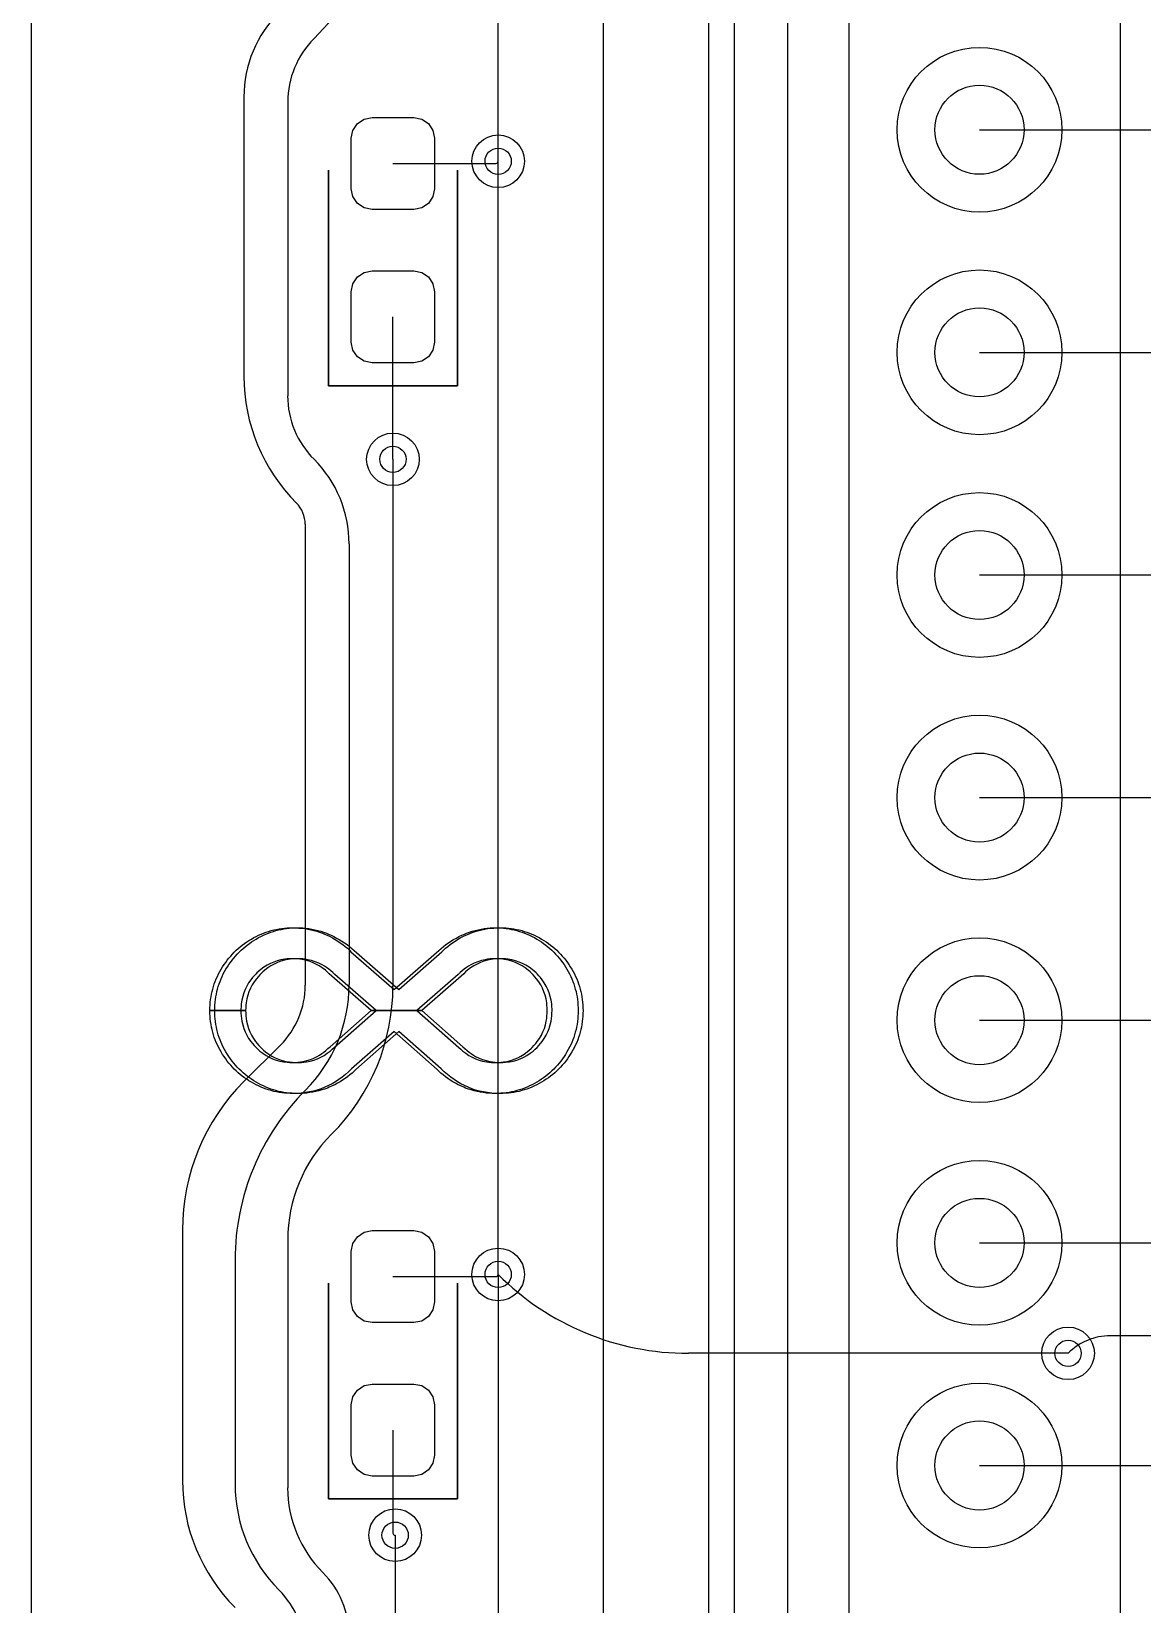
# Model space of a CAD drawing. Header units: millimetres. Extents: x -220 to 263, y -14 to 135.
# Drawn here: x 33 to 45.67, y 59.33 to 77.28 of the extents above; entities that cross this region are included whole.
import ezdxf

# ---------------------------------------------------------------- set-up
doc = ezdxf.new("R2010")
doc.units = ezdxf.units.MM
doc.layers.get('0').update_dxf_attribs({"color": 96, "lineweight": 25, "true_color": 0x008000})
for name, color, linetype, lineweight, true_color in [('livello 11', 30, 'Continuous', 25, 0xff7f00), ('livello 8', 18, 'Continuous', 25, 0x000000), ('livello 9', 18, 'Continuous', 25, 0x000000)]:
    doc.layers.add(name, color=color, linetype=linetype, lineweight=lineweight, true_color=true_color)

msp = doc.modelspace()

# ---------------------------------------------------------------- linework, layer by layer
msp.add_line((33, 57.228), (33, 78.454))
at = {"layer": 'livello 11', "color": 168, "true_color": 0x0d115e, "flags": 128}
for points in [[(41.019, 56.093), (41.019, 108.925)], [(36.388, 75.699), (36.388, 73.239)], [(37.858, 73.239), (37.858, 75.699)], [(36.388, 73.239), (37.858, 73.239)], [(38.377, 67.053), (38.409, 67.052), (38.44, 67.049), (38.471, 67.046), (38.502, 67.041), (38.532, 67.036), (38.562, 67.029), (38.592, 67.022), (38.621, 67.013), (38.65, 67.004), (38.679, 66.993), (38.708, 66.982), (38.736, 66.97), (38.763, 66.956), (38.791, 66.942), (38.818, 66.926), (38.845, 66.91), (38.871, 66.893), (38.896, 66.875), (38.921, 66.856), (38.945, 66.837), (38.968, 66.817), (38.991, 66.797), (39.013, 66.776), (39.034, 66.754), (39.054, 66.731), (39.074, 66.708), (39.093, 66.684), (39.112, 66.659), (39.129, 66.634), (39.146, 66.608), (39.163, 66.581), (39.178, 66.554), (39.193, 66.527), (39.206, 66.499), (39.219, 66.471), (39.23, 66.442), (39.241, 66.414), (39.25, 66.385), (39.259, 66.355), (39.266, 66.326), (39.273, 66.296), (39.278, 66.265), (39.283, 66.235), (39.286, 66.204), (39.289, 66.173), (39.29, 66.141), (39.291, 66.109), (39.29, 66.077), (39.289, 66.046), (39.286, 66.014), (39.283, 65.983), (39.278, 65.952), (39.273, 65.922), (39.266, 65.892), (39.259, 65.862), (39.25, 65.833), (39.241, 65.804), (39.23, 65.775), (39.219, 65.747), (39.206, 65.719), (39.193, 65.691), (39.178, 65.664), (39.163, 65.637), (39.146, 65.61), (39.129, 65.584), (39.112, 65.559), (39.093, 65.534), (39.074, 65.51), (39.054, 65.487), (39.034, 65.464), (39.013, 65.442), (38.991, 65.421), (38.968, 65.4), (38.945, 65.381), (38.921, 65.362), (38.896, 65.343), (38.871, 65.326), (38.845, 65.309), (38.818, 65.292), (38.791, 65.277), (38.763, 65.262), (38.736, 65.249), (38.708, 65.236), (38.679, 65.225), (38.65, 65.214), (38.621, 65.204), (38.592, 65.196), (38.562, 65.188), (38.532, 65.182), (38.502, 65.176), (38.471, 65.172), (38.44, 65.168), (38.409, 65.166), (38.377, 65.165), (38.346, 65.164), (38.297, 65.165), (38.249, 65.168), (38.202, 65.174), (38.156, 65.181), (38.111, 65.191), (38.066, 65.203), (38.023, 65.218), (37.98, 65.234), (37.939, 65.253), (37.898, 65.274), (37.858, 65.297), (37.82, 65.322), (37.782, 65.35), (37.745, 65.379), (37.709, 65.411), (37.674, 65.445), (37.191, 65.87), (36.699, 65.436), (36.683, 65.421), (36.658, 65.397), (36.632, 65.375), (36.605, 65.354), (36.577, 65.334), (36.549, 65.315), (36.52, 65.297), (36.49, 65.28), (36.46, 65.264), (36.429, 65.249), (36.397, 65.235), (36.375, 65.226), (36.343, 65.214), (36.31, 65.204), (36.276, 65.195), (36.243, 65.186), (36.209, 65.179), (36.175, 65.174), (36.141, 65.169), (36.106, 65.166), (36.071, 65.165), (36.035, 65.164), (36.004, 65.165), (35.972, 65.166), (35.941, 65.168), (35.91, 65.172), (35.879, 65.176), (35.849, 65.182), (35.819, 65.188), (35.789, 65.196), (35.76, 65.204), (35.731, 65.214), (35.702, 65.225), (35.673, 65.236), (35.645, 65.249), (35.617, 65.262), (35.59, 65.277), (35.563, 65.292), (35.536, 65.309), (35.51, 65.326), (35.485, 65.343), (35.46, 65.362), (35.437, 65.381), (35.413, 65.4), (35.391, 65.421), (35.369, 65.442), (35.348, 65.464), (35.327, 65.487), (35.307, 65.51), (35.288, 65.534), (35.27, 65.559), (35.252, 65.584), (35.235, 65.61), (35.218, 65.637), (35.203, 65.664), (35.188, 65.691), (35.175, 65.719), (35.163, 65.747), (35.151, 65.775), (35.141, 65.804), (35.131, 65.833), (35.123, 65.862), (35.115, 65.892), (35.109, 65.922), (35.103, 65.952), (35.099, 65.983), (35.095, 66.014), (35.093, 66.046), (35.091, 66.077), (35.091, 66.109), (35.443, 66.109), (35.444, 66.078), (35.446, 66.048), (35.449, 66.019), (35.454, 65.99), (35.464, 65.947), (35.476, 65.906), (35.492, 65.867), (35.51, 65.829), (35.532, 65.792), (35.557, 65.756), (35.575, 65.733), (35.595, 65.71), (35.615, 65.689), (35.626, 65.678), (35.648, 65.658), (35.671, 65.639), (35.706, 65.613), (35.743, 65.591), (35.78, 65.571), (35.819, 65.554), (35.86, 65.541), (35.901, 65.53), (35.944, 65.523), (35.973, 65.519), (36.003, 65.517), (36.033, 65.516), (36.048, 65.517), (36.079, 65.518), (36.108, 65.521), (36.137, 65.525), (36.18, 65.533), (36.221, 65.545), (36.261, 65.56), (36.299, 65.577), (36.337, 65.598), (36.373, 65.622), (36.407, 65.648), (36.43, 65.668), (36.452, 65.689), (36.93, 66.109), (37.451, 66.109), (37.921, 65.697), (37.944, 65.675), (37.968, 65.655), (37.991, 65.636), (38.016, 65.618), (38.04, 65.602), (38.066, 65.587), (38.105, 65.567), (38.145, 65.551), (38.186, 65.538), (38.229, 65.528), (38.258, 65.523), (38.287, 65.519), (38.317, 65.517), (38.348, 65.516), (38.378, 65.517), (38.408, 65.519), (38.452, 65.525), (38.495, 65.533), (38.536, 65.545), (38.575, 65.56), (38.614, 65.577), (38.651, 65.598), (38.687, 65.622), (38.722, 65.648), (38.744, 65.668), (38.766, 65.689), (38.786, 65.71), (38.806, 65.733), (38.824, 65.756), (38.849, 65.792), (38.871, 65.829), (38.889, 65.867), (38.905, 65.906), (38.917, 65.947), (38.927, 65.99), (38.932, 66.019), (38.935, 66.048), (38.937, 66.078), (38.938, 66.109), (38.938, 66.125), (38.936, 66.155), (38.934, 66.185), (38.927, 66.228), (38.917, 66.27), (38.905, 66.311), (38.889, 66.351), (38.871, 66.389), (38.849, 66.426), (38.824, 66.462), (38.806, 66.485), (38.786, 66.507), (38.766, 66.529), (38.755, 66.54), (38.733, 66.56), (38.71, 66.578), (38.675, 66.604), (38.639, 66.627), (38.601, 66.647), (38.562, 66.663), (38.522, 66.677), (38.48, 66.688), (38.438, 66.695), (38.408, 66.698), (38.378, 66.701), (38.348, 66.701), (38.317, 66.701), (38.287, 66.698), (38.244, 66.693), (38.201, 66.684), (38.16, 66.673), (38.12, 66.658), (38.082, 66.64), (38.045, 66.62), (38.009, 66.596), (37.974, 66.569), (37.952, 66.55), (37.93, 66.529), (37.451, 66.109), (36.93, 66.109), (36.46, 66.52), (36.437, 66.542), (36.413, 66.563), (36.39, 66.582), (36.365, 66.6), (36.341, 66.616), (36.315, 66.631), (36.276, 66.65), (36.236, 66.667), (36.195, 66.68), (36.152, 66.69), (36.123, 66.695), (36.094, 66.698), (36.064, 66.701), (36.033, 66.701), (36.003, 66.701), (35.973, 66.698), (35.929, 66.693), (35.887, 66.684), (35.846, 66.673), (35.806, 66.658), (35.768, 66.64), (35.73, 66.62), (35.695, 66.596), (35.66, 66.569), (35.637, 66.55), (35.615, 66.529), (35.605, 66.518), (35.585, 66.496), (35.566, 66.473), (35.54, 66.438), (35.517, 66.402), (35.498, 66.364), (35.481, 66.325), (35.468, 66.284), (35.457, 66.242), (35.449, 66.199), (35.446, 66.17), (35.444, 66.14), (35.443, 66.109), (35.091, 66.109), (35.091, 66.141), (35.093, 66.173), (35.095, 66.204), (35.099, 66.235), (35.103, 66.265), (35.109, 66.296), (35.115, 66.326), (35.123, 66.355), (35.131, 66.385), (35.141, 66.414), (35.151, 66.442), (35.163, 66.471), (35.175, 66.499), (35.188, 66.527), (35.203, 66.554), (35.218, 66.581), (35.235, 66.608), (35.252, 66.634), (35.27, 66.659), (35.288, 66.684), (35.307, 66.708), (35.327, 66.731), (35.348, 66.754), (35.369, 66.776), (35.391, 66.797), (35.413, 66.817), (35.437, 66.837), (35.46, 66.856), (35.485, 66.875), (35.51, 66.893), (35.536, 66.91), (35.563, 66.926), (35.59, 66.942), (35.617, 66.956), (35.645, 66.97), (35.673, 66.982), (35.702, 66.993), (35.731, 67.004), (35.76, 67.013), (35.789, 67.022), (35.819, 67.029), (35.849, 67.036), (35.879, 67.041), (35.91, 67.046), (35.941, 67.049), (35.972, 67.052), (36.004, 67.053), (36.035, 67.054), (36.059, 67.053), (36.094, 67.052), (36.129, 67.049), (36.163, 67.045), (36.198, 67.039), (36.232, 67.032), (36.265, 67.024), (36.299, 67.015), (36.332, 67.004), (36.364, 66.992), (36.397, 66.978), (36.418, 66.969), (36.45, 66.953), (36.481, 66.937), (36.511, 66.92), (36.541, 66.902), (36.57, 66.882), (36.599, 66.862), (36.627, 66.841), (36.654, 66.819), (36.681, 66.796), (36.707, 66.772), (37.191, 66.348), (37.682, 66.781), (37.698, 66.797), (37.724, 66.82), (37.75, 66.842), (37.776, 66.863), (37.804, 66.884), (37.832, 66.903), (37.861, 66.921), (37.891, 66.938), (37.921, 66.954), (37.953, 66.969), (37.984, 66.983), (38.006, 66.991), (38.039, 67.003), (38.072, 67.014), (38.105, 67.023), (38.138, 67.031), (38.172, 67.038), (38.206, 67.044), (38.241, 67.048), (38.275, 67.051), (38.31, 67.053), (38.346, 67.054), (38.377, 67.053)], [(36.388, 62.999), (36.388, 60.539)], [(37.858, 60.539), (37.858, 62.999)], [(36.388, 60.539), (37.858, 60.539)]]:
    msp.add_lwpolyline(points, dxfattribs=at)
at = {"layer": 'livello 11', "color": 250, "true_color": 0x2f2d31, "flags": 128}
msp.add_lwpolyline([(33, 57.228), (33, 78.454)], dxfattribs=at)
at = {"layer": 'livello 11', "color": 139, "true_color": 0x174d58, "flags": 128}
for points in [[(36.388, 73.239), (36.388, 75.699)], [(37.858, 75.699), (37.858, 73.239)], [(37.858, 73.239), (36.388, 73.239)], [(38.323, 67.053), (38.354, 67.052), (38.385, 67.049), (38.416, 67.046), (38.447, 67.041), (38.477, 67.036), (38.507, 67.029), (38.537, 67.022), (38.566, 67.013), (38.595, 67.004), (38.624, 66.993), (38.653, 66.982), (38.681, 66.97), (38.709, 66.956), (38.736, 66.942), (38.763, 66.926), (38.79, 66.91), (38.816, 66.893), (38.841, 66.875), (38.866, 66.856), (38.89, 66.837), (38.913, 66.817), (38.935, 66.797), (38.957, 66.776), (38.978, 66.754), (38.999, 66.731), (39.019, 66.708), (39.038, 66.684), (39.056, 66.659), (39.074, 66.634), (39.091, 66.608), (39.108, 66.581), (39.123, 66.554), (39.138, 66.527), (39.151, 66.499), (39.164, 66.471), (39.175, 66.442), (39.185, 66.414), (39.195, 66.385), (39.203, 66.355), (39.211, 66.326), (39.217, 66.296), (39.223, 66.265), (39.227, 66.235), (39.231, 66.204), (39.233, 66.173), (39.235, 66.141), (39.235, 66.109), (39.235, 66.077), (39.233, 66.046), (39.231, 66.014), (39.227, 65.983), (39.223, 65.952), (39.217, 65.922), (39.211, 65.892), (39.203, 65.862), (39.195, 65.833), (39.185, 65.804), (39.175, 65.775), (39.164, 65.747), (39.151, 65.719), (39.138, 65.691), (39.123, 65.664), (39.108, 65.637), (39.091, 65.61), (39.074, 65.584), (39.056, 65.559), (39.038, 65.534), (39.019, 65.51), (38.999, 65.487), (38.978, 65.464), (38.957, 65.442), (38.935, 65.421), (38.913, 65.4), (38.89, 65.381), (38.866, 65.362), (38.841, 65.343), (38.816, 65.326), (38.79, 65.309), (38.763, 65.292), (38.736, 65.277), (38.709, 65.262), (38.681, 65.249), (38.653, 65.236), (38.624, 65.225), (38.595, 65.214), (38.566, 65.204), (38.537, 65.196), (38.507, 65.188), (38.477, 65.182), (38.447, 65.176), (38.416, 65.172), (38.385, 65.168), (38.354, 65.166), (38.323, 65.165), (38.291, 65.164), (38.255, 65.165), (38.221, 65.166), (38.186, 65.169), (38.151, 65.174), (38.117, 65.179), (38.083, 65.186), (38.05, 65.195), (38.016, 65.204), (37.984, 65.214), (37.951, 65.226), (37.93, 65.235), (37.898, 65.249), (37.866, 65.264), (37.836, 65.28), (37.806, 65.297), (37.777, 65.315), (37.749, 65.334), (37.721, 65.354), (37.695, 65.375), (37.668, 65.397), (37.643, 65.421), (37.627, 65.436), (37.135, 65.87), (36.652, 65.445), (36.617, 65.411), (36.581, 65.379), (36.544, 65.35), (36.507, 65.322), (36.468, 65.297), (36.428, 65.274), (36.387, 65.253), (36.346, 65.234), (36.303, 65.218), (36.26, 65.203), (36.216, 65.191), (36.17, 65.181), (36.124, 65.174), (36.077, 65.168), (36.029, 65.165), (35.98, 65.164), (35.949, 65.165), (35.917, 65.166), (35.886, 65.168), (35.855, 65.172), (35.824, 65.176), (35.794, 65.182), (35.764, 65.188), (35.734, 65.196), (35.705, 65.204), (35.676, 65.214), (35.647, 65.225), (35.619, 65.236), (35.591, 65.249), (35.563, 65.262), (35.535, 65.277), (35.508, 65.292), (35.481, 65.309), (35.455, 65.326), (35.43, 65.343), (35.405, 65.362), (35.381, 65.381), (35.358, 65.4), (35.335, 65.421), (35.313, 65.442), (35.292, 65.464), (35.272, 65.487), (35.252, 65.51), (35.233, 65.534), (35.215, 65.559), (35.197, 65.584), (35.18, 65.61), (35.163, 65.637), (35.148, 65.664), (35.133, 65.691), (35.12, 65.719), (35.107, 65.747), (35.096, 65.775), (35.085, 65.804), (35.076, 65.833), (35.067, 65.862), (35.06, 65.892), (35.053, 65.922), (35.048, 65.952), (35.043, 65.983), (35.04, 66.014), (35.037, 66.046), (35.036, 66.077), (35.035, 66.109), (35.388, 66.109), (35.389, 66.078), (35.391, 66.048), (35.394, 66.019), (35.399, 65.99), (35.409, 65.947), (35.421, 65.906), (35.437, 65.867), (35.456, 65.829), (35.477, 65.792), (35.502, 65.756), (35.52, 65.733), (35.54, 65.71), (35.561, 65.689), (35.582, 65.668), (35.605, 65.648), (35.639, 65.622), (35.675, 65.598), (35.712, 65.577), (35.751, 65.56), (35.791, 65.545), (35.832, 65.533), (35.874, 65.525), (35.918, 65.519), (35.948, 65.517), (35.978, 65.516), (36.009, 65.517), (36.039, 65.519), (36.068, 65.523), (36.097, 65.528), (36.14, 65.538), (36.181, 65.551), (36.221, 65.567), (36.26, 65.587), (36.286, 65.602), (36.31, 65.618), (36.335, 65.636), (36.359, 65.655), (36.382, 65.675), (36.405, 65.697), (36.875, 66.109), (37.396, 66.109), (37.875, 65.689), (37.897, 65.668), (37.919, 65.648), (37.954, 65.622), (37.99, 65.598), (38.027, 65.577), (38.065, 65.56), (38.105, 65.545), (38.146, 65.533), (38.189, 65.525), (38.218, 65.521), (38.248, 65.518), (38.278, 65.517), (38.293, 65.516), (38.323, 65.517), (38.353, 65.519), (38.382, 65.523), (38.425, 65.53), (38.467, 65.541), (38.507, 65.554), (38.546, 65.571), (38.583, 65.591), (38.62, 65.613), (38.655, 65.639), (38.678, 65.658), (38.7, 65.678), (38.711, 65.689), (38.731, 65.71), (38.751, 65.733), (38.769, 65.756), (38.794, 65.792), (38.816, 65.829), (38.834, 65.867), (38.85, 65.906), (38.862, 65.947), (38.872, 65.99), (38.877, 66.019), (38.88, 66.048), (38.882, 66.078), (38.883, 66.109), (38.882, 66.14), (38.88, 66.17), (38.877, 66.199), (38.869, 66.242), (38.859, 66.284), (38.845, 66.325), (38.829, 66.364), (38.809, 66.402), (38.786, 66.438), (38.76, 66.473), (38.742, 66.496), (38.721, 66.518), (38.711, 66.529), (38.689, 66.55), (38.666, 66.569), (38.632, 66.596), (38.596, 66.62), (38.559, 66.64), (38.52, 66.658), (38.48, 66.673), (38.439, 66.684), (38.397, 66.693), (38.353, 66.698), (38.323, 66.701), (38.293, 66.701), (38.263, 66.701), (38.233, 66.698), (38.203, 66.695), (38.174, 66.69), (38.132, 66.68), (38.09, 66.667), (38.05, 66.65), (38.011, 66.631), (37.986, 66.616), (37.961, 66.6), (37.937, 66.582), (37.913, 66.563), (37.889, 66.542), (37.867, 66.52), (37.396, 66.109), (36.875, 66.109), (36.396, 66.529), (36.374, 66.55), (36.352, 66.569), (36.317, 66.596), (36.281, 66.62), (36.244, 66.64), (36.206, 66.658), (36.166, 66.673), (36.125, 66.684), (36.082, 66.693), (36.039, 66.698), (36.009, 66.701), (35.978, 66.701), (35.948, 66.701), (35.918, 66.698), (35.889, 66.695), (35.846, 66.688), (35.804, 66.677), (35.764, 66.663), (35.725, 66.647), (35.687, 66.627), (35.651, 66.604), (35.616, 66.578), (35.594, 66.56), (35.571, 66.54), (35.561, 66.529), (35.54, 66.507), (35.52, 66.485), (35.502, 66.462), (35.477, 66.426), (35.456, 66.389), (35.437, 66.351), (35.421, 66.311), (35.409, 66.27), (35.399, 66.228), (35.393, 66.185), (35.39, 66.155), (35.389, 66.125), (35.388, 66.109), (35.035, 66.109), (35.036, 66.141), (35.037, 66.173), (35.04, 66.204), (35.043, 66.235), (35.048, 66.265), (35.053, 66.296), (35.06, 66.326), (35.067, 66.355), (35.076, 66.385), (35.085, 66.414), (35.096, 66.442), (35.107, 66.471), (35.12, 66.499), (35.133, 66.527), (35.148, 66.554), (35.163, 66.581), (35.18, 66.608), (35.197, 66.634), (35.215, 66.659), (35.233, 66.684), (35.252, 66.708), (35.272, 66.731), (35.292, 66.754), (35.313, 66.776), (35.335, 66.797), (35.358, 66.817), (35.381, 66.837), (35.405, 66.856), (35.43, 66.875), (35.455, 66.893), (35.481, 66.91), (35.508, 66.926), (35.535, 66.942), (35.563, 66.956), (35.591, 66.97), (35.619, 66.982), (35.647, 66.993), (35.676, 67.004), (35.705, 67.013), (35.734, 67.022), (35.764, 67.029), (35.794, 67.036), (35.824, 67.041), (35.855, 67.046), (35.886, 67.049), (35.917, 67.052), (35.949, 67.053), (35.98, 67.054), (36.016, 67.053), (36.051, 67.051), (36.086, 67.048), (36.12, 67.044), (36.154, 67.038), (36.188, 67.031), (36.221, 67.023), (36.254, 67.014), (36.287, 67.003), (36.32, 66.991), (36.342, 66.983), (36.374, 66.969), (36.405, 66.954), (36.435, 66.938), (36.465, 66.921), (36.494, 66.903), (36.522, 66.884), (36.55, 66.863), (36.577, 66.842), (36.603, 66.82), (36.628, 66.797), (36.644, 66.781), (37.135, 66.348), (37.619, 66.772), (37.645, 66.796), (37.672, 66.819), (37.699, 66.841), (37.727, 66.862), (37.756, 66.882), (37.785, 66.902), (37.815, 66.92), (37.846, 66.937), (37.876, 66.953), (37.908, 66.969), (37.93, 66.978), (37.962, 66.992), (37.995, 67.004), (38.028, 67.015), (38.061, 67.024), (38.094, 67.032), (38.128, 67.039), (38.163, 67.045), (38.197, 67.049), (38.232, 67.052), (38.267, 67.053), (38.291, 67.054), (38.323, 67.053)], [(36.388, 60.539), (36.388, 62.999)], [(37.858, 62.999), (37.858, 60.539)], [(37.858, 60.539), (36.388, 60.539)]]:
    msp.add_lwpolyline(points, dxfattribs=at)
at = {"layer": 'livello 8', "color": 163, "true_color": 0x4d7fc4, "flags": 128}
for points in [[(38.323, 63.099), (38.323, 110.999)], [(39.523, 56.199), (39.523, 109.899)], [(40.723, 108.299), (40.723, 50.399)], [(41.623, 103.999), (41.623, 56.999)], [(42.323, 101.899), (42.323, 62.082)], [(35.423, 76.533), (35.423, 73.347)], [(35.923, 76.475), (35.923, 73.123)], [(36.885, 75.249), (36.794, 75.267), (36.717, 75.319), (36.666, 75.396), (36.648, 75.486), (36.648, 76.061), (36.666, 76.152), (36.717, 76.229), (36.794, 76.281), (36.885, 76.299), (37.36, 76.299), (37.451, 76.281), (37.528, 76.229), (37.579, 76.152), (37.598, 76.061), (37.598, 75.486), (37.579, 75.396), (37.528, 75.319), (37.451, 75.267), (37.36, 75.249), (36.885, 75.249)], [(43.813, 76.159), (49.655, 76.159)], [(37.123, 75.774), (38.298, 75.774)], [(36.885, 73.499), (36.794, 73.517), (36.717, 73.569), (36.666, 73.646), (36.648, 73.736), (36.648, 74.311), (36.666, 74.402), (36.717, 74.479), (36.794, 74.531), (36.885, 74.549), (37.36, 74.549), (37.451, 74.531), (37.528, 74.479), (37.579, 74.402), (37.598, 74.311), (37.598, 73.736), (37.579, 73.646), (37.528, 73.569), (37.451, 73.517), (37.36, 73.499), (36.885, 73.499)], [(37.123, 72.399), (37.123, 74.024)], [(43.813, 73.619), (46.562, 73.619)], [(37.123, 72.399), (37.123, 66.389)], [(36.123, 71.658), (36.123, 66.399)], [(36.623, 71.433), (36.623, 66.406)], [(43.813, 71.079), (49.655, 71.079)], [(43.813, 68.539), (46.562, 68.539)], [(43.813, 65.999), (49.655, 65.999)], [(35.84, 65.716), (35.423, 65.299)], [(34.723, 63.609), (34.723, 60.747)], [(36.885, 62.549), (36.794, 62.567), (36.717, 62.619), (36.666, 62.696), (36.648, 62.786), (36.648, 63.361), (36.666, 63.452), (36.717, 63.529), (36.794, 63.581), (36.885, 63.599), (37.36, 63.599), (37.451, 63.581), (37.528, 63.529), (37.579, 63.452), (37.598, 63.361), (37.598, 62.786), (37.579, 62.696), (37.528, 62.619), (37.451, 62.567), (37.36, 62.549), (36.885, 62.549)], [(35.923, 63.492), (35.923, 60.665)], [(43.813, 63.459), (46.562, 63.459)], [(35.323, 63.268), (35.323, 60.706)], [(37.123, 63.074), (38.298, 63.074)], [(38.323, 63.099), (38.323, 48.099)], [(49.323, 62.399), (45.305, 62.399)], [(42.323, 62.082), (42.323, 57.499)], [(36.885, 60.799), (36.794, 60.817), (36.717, 60.869), (36.666, 60.946), (36.648, 61.036), (36.648, 61.611), (36.666, 61.702), (36.717, 61.779), (36.794, 61.831), (36.885, 61.849), (37.36, 61.849), (37.451, 61.831), (37.528, 61.779), (37.579, 61.702), (37.598, 61.611), (37.598, 61.036), (37.579, 60.946), (37.528, 60.869), (37.451, 60.817), (37.36, 60.799), (36.885, 60.799)], [(37.123, 61.324), (37.123, 60.149)], [(43.813, 60.919), (49.655, 60.919)], [(37.148, 60.124), (37.148, 48.146)]]:
    msp.add_lwpolyline(points, dxfattribs=at)
for points in [[(36.223, 77.199, 0.198905), (37.148, 79.432)], [(35.823, 77.499, 0.198929), (35.423, 76.533)], [(36.223, 77.199, 0.198935), (35.923, 76.475)], [(38.298, 75.774, 0.414214), (38.323, 75.799)], [(35.423, 73.347, 0.198912), (36.023, 71.899)], [(35.922, 73.123, 0.198924), (36.223, 72.399)], [(36.623, 71.433, 0.198913), (36.223, 72.399)], [(36.122, 71.658, 0.198878), (36.023, 71.899)], [(36.123, 65.199, 0.1989), (36.623, 66.406)], [(35.84, 65.716, 0.198904), (36.123, 66.399)], [(36.423, 64.699, 0.198902), (37.123, 66.389)], [(35.422, 65.299, 0.198907), (34.723, 63.609)], [(36.123, 65.199, 0.198921), (35.323, 63.268)], [(36.422, 64.699, 0.198906), (35.923, 63.492)], [(38.298, 63.074, 0.414214), (38.323, 63.099)], [(45.305, 62.399, 0.19891), (44.823, 62.199)], [(34.723, 60.747, 0.198912), (35.323, 59.299)], [(35.323, 60.706, 0.198912), (35.823, 59.499)], [(35.922, 60.665, 0.198921), (36.323, 59.699)], [(37.123, 60.149, 0.414214), (37.148, 60.124)], [(36.623, 58.975, 0.198914), (36.323, 59.699)], [(36.123, 58.775, 0.198914), (35.823, 59.499)]]:
    msp.add_lwpolyline(points, format="xyb", dxfattribs=at)
at = {"layer": 'livello 8', "color": 163, "true_color": 0x4d7fc4}
for centre in [(43.813, 76.159), (43.813, 73.619), (43.813, 71.079), (43.813, 68.539), (43.813, 65.999), (43.813, 63.459), (43.813, 60.919)]:
    msp.add_circle(centre, 0.94, dxfattribs=at)
at = {"layer": 'livello 8', "color": 7}
for centre, radius in [((43.813, 76.159), 0.508), ((38.323, 75.799), 0.15), ((43.813, 73.619), 0.508), ((37.123, 72.399), 0.15), ((43.813, 71.079), 0.508), ((43.813, 68.539), 0.508), ((43.813, 65.999), 0.508), ((43.813, 63.459), 0.508), ((38.323, 63.099), 0.15), ((44.823, 62.199), 0.15), ((43.813, 60.919), 0.508), ((37.148, 60.124), 0.15)]:
    msp.add_circle(centre, radius, dxfattribs=at)
at = {"layer": 'livello 8', "color": 7, "true_color": 0xececec}
for centre in [(38.323, 75.799), (37.123, 72.399), (38.323, 63.099), (44.823, 62.199), (37.148, 60.124)]:
    msp.add_circle(centre, 0.3, dxfattribs=at)
at = {"layer": 'livello 9', "color": 22, "true_color": 0xc83434, "flags": 128}
for points in [[(45.423, 57.399), (45.423, 94.599)], [(36.885, 75.249), (36.794, 75.267), (36.717, 75.319), (36.666, 75.396), (36.648, 75.486), (36.648, 76.061), (36.666, 76.152), (36.717, 76.229), (36.794, 76.281), (36.885, 76.299), (37.36, 76.299), (37.451, 76.281), (37.528, 76.229), (37.579, 76.152), (37.598, 76.061), (37.598, 75.486), (37.579, 75.396), (37.528, 75.319), (37.451, 75.267), (37.36, 75.249), (36.885, 75.249)], [(37.123, 75.774), (38.298, 75.774)], [(36.885, 73.499), (36.794, 73.517), (36.717, 73.569), (36.666, 73.646), (36.648, 73.736), (36.648, 74.311), (36.666, 74.402), (36.717, 74.479), (36.794, 74.531), (36.885, 74.549), (37.36, 74.549), (37.451, 74.531), (37.528, 74.479), (37.579, 74.402), (37.598, 74.311), (37.598, 73.736), (37.579, 73.646), (37.528, 73.569), (37.451, 73.517), (37.36, 73.499), (36.885, 73.499)], [(37.123, 72.399), (37.123, 74.024)], [(36.885, 62.549), (36.794, 62.567), (36.717, 62.619), (36.666, 62.696), (36.648, 62.786), (36.648, 63.361), (36.666, 63.452), (36.717, 63.529), (36.794, 63.581), (36.885, 63.599), (37.36, 63.599), (37.451, 63.581), (37.528, 63.529), (37.579, 63.452), (37.598, 63.361), (37.598, 62.786), (37.579, 62.696), (37.528, 62.619), (37.451, 62.567), (37.36, 62.549), (36.885, 62.549)], [(37.123, 63.074), (38.298, 63.074)], [(44.823, 62.199), (40.495, 62.199)], [(36.885, 60.799), (36.794, 60.817), (36.717, 60.869), (36.666, 60.946), (36.648, 61.036), (36.648, 61.611), (36.666, 61.702), (36.717, 61.779), (36.794, 61.831), (36.885, 61.849), (37.36, 61.849), (37.451, 61.831), (37.528, 61.779), (37.579, 61.702), (37.598, 61.611), (37.598, 61.036), (37.579, 60.946), (37.528, 60.869), (37.451, 60.817), (37.36, 60.799), (36.885, 60.799)], [(37.123, 61.324), (37.123, 60.149)]]:
    msp.add_lwpolyline(points, dxfattribs=at)
for points in [[(38.298, 75.774, 0.414214), (38.323, 75.799)], [(38.298, 63.074, 0.414214), (38.323, 63.099)], [(38.322, 63.099, 0.198912), (40.495, 62.199)], [(37.123, 60.149, 0.414214), (37.148, 60.124)]]:
    msp.add_lwpolyline(points, format="xyb", dxfattribs=at)
at = {"layer": 'livello 9', "color": 22, "true_color": 0xc83434}
for centre in [(43.813, 76.159), (43.813, 73.619), (43.813, 71.079), (43.813, 68.539), (43.813, 65.999), (43.813, 63.459), (43.813, 60.919)]:
    msp.add_circle(centre, 0.94, dxfattribs=at)
at = {"layer": 'livello 9', "color": 7}
for centre, radius in [((43.813, 76.159), 0.508), ((38.323, 75.799), 0.15), ((43.813, 73.619), 0.508), ((37.123, 72.399), 0.15), ((43.813, 71.079), 0.508), ((43.813, 68.539), 0.508), ((43.813, 65.999), 0.508), ((43.813, 63.459), 0.508), ((38.323, 63.099), 0.15), ((44.823, 62.199), 0.15), ((43.813, 60.919), 0.508), ((37.148, 60.124), 0.15)]:
    msp.add_circle(centre, radius, dxfattribs=at)
at = {"layer": 'livello 9', "color": 7, "true_color": 0xececec}
for centre in [(38.323, 75.799), (37.123, 72.399), (38.323, 63.099), (44.823, 62.199), (37.148, 60.124)]:
    msp.add_circle(centre, 0.3, dxfattribs=at)

doc.saveas('drawing.dxf')
